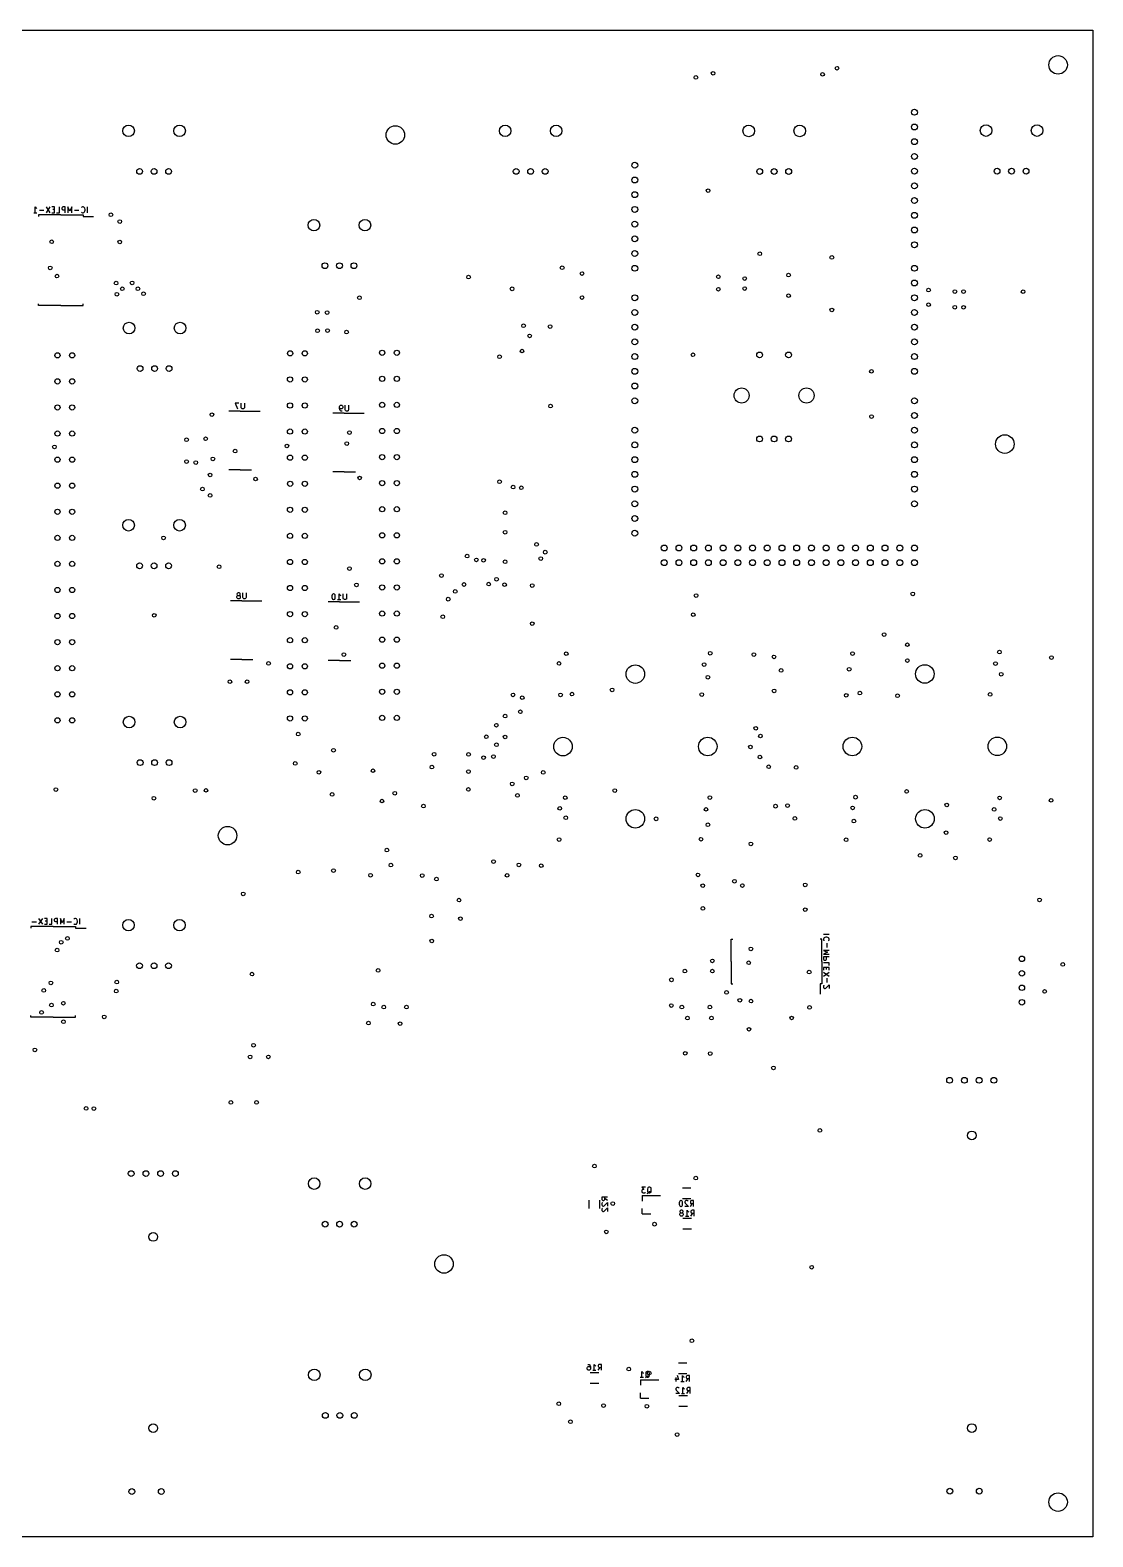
# Model space of a CAD drawing. Extents: x 0 to 360, y 0 to 260.
# Drawn here: x 176.6 to 360, y 0 to 260 of the extents above; entities that cross this region are included whole.
import ezdxf

# ---------------------------------------------------------------- set-up
doc = ezdxf.new("R2010")
doc.units = 0
doc.layers.add('BLACK', color=7, linetype='CONTINUOUS')

msp = doc.modelspace()

# ---------------------------------------------------------------- linework, layer by layer
at = {"layer": 'BLACK', "linetype": 'CONTINUOUS'}
for p, q in [((0, 260), (360, 260)), ((360, 260), (360, 0)), ((177.519, 228.498), (177.519, 229.498)), ((177.519, 229.498), (177.614, 229.355)), ((177.614, 229.355), (177.71, 229.26)), ((177.71, 229.26), (177.805, 229.212)), ((178.995, 228.879), (178.233, 228.879)), ((180.043, 229.498), (179.376, 228.498)), ((179.376, 229.498), (180.043, 228.498)), ((180.852, 229.498), (180.376, 229.498)), ((180.852, 229.021), (180.519, 229.021)), ((180.852, 228.498), (180.852, 229.498)), ((181.662, 228.498), (181.662, 229.498)), ((182.138, 229.402), (182.09, 229.307)), ((182.09, 229.307), (182.09, 229.164)), ((182.09, 229.164), (182.138, 229.069)), ((182.186, 229.45), (182.138, 229.402)), ((182.138, 229.069), (182.186, 229.021)), ((182.281, 229.498), (182.186, 229.45)), ((182.186, 229.021), (182.281, 228.974)), ((182.662, 229.498), (182.281, 229.498)), ((182.281, 228.974), (182.662, 228.974)), ((182.662, 228.498), (182.662, 229.498)), ((183.471, 228.783), (183.138, 229.498)), ((183.138, 229.498), (183.138, 228.498)), ((183.805, 229.498), (183.471, 228.783)), ((183.805, 228.498), (183.805, 229.498)), ((185.043, 228.879), (184.281, 228.879)), ((185.519, 229.45), (185.471, 229.402)), ((185.662, 229.498), (185.519, 229.45)), ((185.757, 229.498), (185.662, 229.498)), ((185.9, 229.45), (185.757, 229.498)), ((185.995, 229.355), (185.9, 229.45)), ((186.043, 229.26), (185.995, 229.355)), ((186.09, 229.069), (186.043, 229.26)), ((186.043, 228.736), (186.09, 228.926)), ((186.09, 228.926), (186.09, 229.069)), ((186.519, 228.498), (186.519, 229.498)), ((177.233, 228.498), (177.805, 228.498)), ((178.04, 228.11), (178.04, 227.845)), ((181.9, 228.11), (178.04, 228.11)), ((180.376, 228.498), (180.852, 228.498)), ((181.186, 228.498), (181.662, 228.498)), ((181.9, 228.11), (185.76, 228.11)), ((185.471, 228.593), (185.519, 228.545)), ((185.519, 228.545), (185.662, 228.498)), ((185.662, 228.498), (185.757, 228.498)), ((185.757, 228.498), (185.9, 228.545)), ((185.76, 228.11), (185.76, 227.845)), ((185.76, 227.845), (187.575, 227.845)), ((185.9, 228.545), (185.995, 228.64)), ((185.995, 228.64), (186.043, 228.736)), ((178.04, 212.49), (178.04, 212.755)), ((181.9, 212.49), (178.04, 212.49)), ((181.9, 212.49), (185.76, 212.49)), ((185.76, 212.49), (185.76, 212.755)), ((212.661, 195.655), (211.994, 195.655)), ((211.994, 195.655), (212.422, 194.655)), ((213.041, 194.845), (213.041, 195.655)), ((213.613, 195.655), (213.613, 194.845)), ((229.999, 195.083), (230.047, 195.178)), ((229.999, 194.702), (229.999, 195.083)), ((230.047, 195.178), (230.095, 195.226)), ((230.095, 195.226), (230.19, 195.274)), ((230.19, 195.274), (230.38, 195.274)), ((230.38, 195.274), (230.475, 195.226)), ((230.475, 195.226), (230.523, 195.178)), ((230.523, 195.178), (230.571, 195.083)), ((230.571, 195.083), (230.571, 194.845)), ((230.999, 194.464), (230.999, 195.274)), ((231.571, 195.274), (231.571, 194.464)), ((212.851, 194.267), (210.901, 194.267)), ((212.851, 194.267), (216.301, 194.267)), ((213.089, 194.75), (213.041, 194.845)), ((213.137, 194.702), (213.089, 194.75)), ((213.232, 194.655), (213.137, 194.702)), ((213.422, 194.655), (213.232, 194.655)), ((213.518, 194.702), (213.422, 194.655)), ((213.565, 194.75), (213.518, 194.702)), ((213.613, 194.845), (213.565, 194.75)), ((230.809, 193.886), (228.859, 193.886)), ((230.047, 194.75), (229.999, 194.845)), ((230.047, 194.512), (229.999, 194.702)), ((230.095, 194.702), (230.047, 194.75)), ((230.142, 194.369), (230.047, 194.512)), ((230.19, 194.655), (230.095, 194.702)), ((230.19, 194.321), (230.142, 194.369)), ((230.38, 194.655), (230.19, 194.655)), ((230.285, 194.274), (230.19, 194.321)), ((230.475, 194.274), (230.285, 194.274)), ((230.475, 194.702), (230.38, 194.655)), ((230.523, 194.75), (230.475, 194.702)), ((230.571, 194.845), (230.523, 194.75)), ((230.809, 193.886), (234.259, 193.886)), ((231.047, 194.369), (230.999, 194.464)), ((231.095, 194.321), (231.047, 194.369)), ((231.19, 194.274), (231.095, 194.321)), ((231.38, 194.274), (231.19, 194.274)), ((231.475, 194.321), (231.38, 194.274)), ((231.523, 194.369), (231.475, 194.321)), ((231.571, 194.464), (231.523, 194.369)), ((212.851, 184.147), (210.901, 184.147)), ((212.851, 184.147), (214.801, 184.147)), ((230.809, 183.766), (228.859, 183.766)), ((230.809, 183.766), (232.759, 183.766)), ((213.126, 161.502), (211.176, 161.502)), ((212.364, 162.794), (212.316, 162.699)), ((212.316, 162.699), (212.316, 162.652)), ((212.316, 162.652), (212.364, 162.556)), ((212.316, 162.271), (212.364, 162.366)), ((212.316, 162.08), (212.316, 162.271)), ((212.364, 161.985), (212.316, 162.08)), ((212.412, 162.842), (212.364, 162.794)), ((212.364, 162.556), (212.412, 162.509)), ((212.364, 162.366), (212.412, 162.413)), ((212.412, 161.937), (212.364, 161.985)), ((212.507, 162.89), (212.412, 162.842)), ((212.412, 162.509), (212.507, 162.461)), ((212.412, 162.413), (212.507, 162.461)), ((212.507, 161.89), (212.412, 161.937)), ((212.697, 162.89), (212.507, 162.89)), ((212.507, 162.461), (212.697, 162.461)), ((212.697, 161.89), (212.507, 161.89)), ((212.793, 162.842), (212.697, 162.89)), ((212.697, 162.461), (212.793, 162.509)), ((212.697, 162.461), (212.793, 162.413)), ((212.793, 161.937), (212.697, 161.89)), ((212.84, 162.794), (212.793, 162.842)), ((212.793, 162.509), (212.84, 162.556)), ((212.793, 162.413), (212.84, 162.366)), ((212.84, 161.985), (212.793, 161.937)), ((212.888, 162.699), (212.84, 162.794)), ((212.84, 162.556), (212.888, 162.652)), ((212.84, 162.366), (212.888, 162.271)), ((212.888, 162.08), (212.84, 161.985)), ((212.888, 162.652), (212.888, 162.699)), ((212.888, 162.271), (212.888, 162.08)), ((213.126, 161.502), (216.576, 161.502)), ((213.316, 162.08), (213.316, 162.89)), ((213.364, 161.985), (213.316, 162.08)), ((213.412, 161.937), (213.364, 161.985)), ((213.507, 161.89), (213.412, 161.937)), ((213.697, 161.89), (213.507, 161.89)), ((213.793, 161.937), (213.697, 161.89)), ((213.84, 161.985), (213.793, 161.937)), ((213.888, 162.08), (213.84, 161.985)), ((213.888, 162.89), (213.888, 162.08)), ((229.996, 161.349), (228.046, 161.349)), ((228.758, 162.546), (228.71, 162.355)), ((228.71, 162.355), (228.71, 162.117)), ((228.71, 162.117), (228.758, 161.927)), ((228.806, 162.641), (228.758, 162.546)), ((228.758, 161.927), (228.806, 161.831)), ((228.853, 162.689), (228.806, 162.641)), ((228.806, 161.831), (228.853, 161.784)), ((228.948, 162.736), (228.853, 162.689)), ((228.853, 161.784), (228.948, 161.736)), ((229.044, 162.736), (228.948, 162.736)), ((228.948, 161.736), (229.044, 161.736)), ((229.139, 162.689), (229.044, 162.736)), ((229.044, 161.736), (229.139, 161.784)), ((229.186, 162.641), (229.139, 162.689)), ((229.139, 161.784), (229.186, 161.831)), ((229.234, 162.546), (229.186, 162.641)), ((229.186, 161.831), (229.234, 161.927)), ((229.282, 162.355), (229.234, 162.546)), ((229.234, 161.927), (229.282, 162.117)), ((229.282, 162.117), (229.282, 162.355)), ((229.663, 161.736), (230.234, 161.736)), ((229.948, 161.736), (229.948, 162.736)), ((229.948, 162.736), (230.044, 162.593)), ((229.996, 161.349), (233.446, 161.349)), ((230.044, 162.593), (230.139, 162.498)), ((230.139, 162.498), (230.234, 162.451)), ((230.663, 161.927), (230.663, 162.736)), ((230.71, 161.831), (230.663, 161.927)), ((230.758, 161.784), (230.71, 161.831)), ((230.853, 161.736), (230.758, 161.784)), ((231.044, 161.736), (230.853, 161.736)), ((231.139, 161.784), (231.044, 161.736)), ((231.186, 161.831), (231.139, 161.784)), ((231.234, 161.927), (231.186, 161.831)), ((231.234, 162.736), (231.234, 161.927)), ((213.126, 151.382), (211.176, 151.382)), ((213.126, 151.382), (215.076, 151.382)), ((229.996, 151.229), (228.046, 151.229)), ((229.996, 151.229), (231.946, 151.229)), ((178.743, 106.698), (178.076, 105.698)), ((178.076, 106.698), (178.743, 105.698)), ((179.552, 106.698), (179.076, 106.698)), ((179.552, 105.698), (179.552, 106.698)), ((180.362, 105.698), (180.362, 106.698)), ((180.838, 106.602), (180.79, 106.507)), ((180.886, 106.65), (180.838, 106.602)), ((180.981, 106.698), (180.886, 106.65)), ((181.362, 106.698), (180.981, 106.698)), ((181.362, 105.698), (181.362, 106.698)), ((182.171, 105.983), (181.838, 106.698)), ((181.838, 106.698), (181.838, 105.698)), ((182.505, 106.698), (182.171, 105.983)), ((182.505, 105.698), (182.505, 106.698)), ((184.219, 106.65), (184.171, 106.602)), ((184.362, 106.698), (184.219, 106.65)), ((184.457, 106.698), (184.362, 106.698)), ((184.6, 106.65), (184.457, 106.698)), ((184.695, 106.555), (184.6, 106.65)), ((185.219, 105.698), (185.219, 106.698)), ((176.74, 105.31), (176.74, 105.045)), ((180.6, 105.31), (176.74, 105.31)), ((177.695, 106.079), (176.933, 106.079)), ((179.076, 105.698), (179.552, 105.698)), ((179.552, 106.221), (179.219, 106.221)), ((179.886, 105.698), (180.362, 105.698)), ((180.6, 105.31), (184.46, 105.31)), ((180.79, 106.507), (180.79, 106.364)), ((180.79, 106.364), (180.838, 106.269)), ((180.838, 106.269), (180.886, 106.221)), ((180.886, 106.221), (180.981, 106.174)), ((180.981, 106.174), (181.362, 106.174)), ((183.743, 106.079), (182.981, 106.079)), ((184.171, 105.793), (184.219, 105.745)), ((184.219, 105.745), (184.362, 105.698)), ((184.362, 105.698), (184.457, 105.698)), ((184.457, 105.698), (184.6, 105.745)), ((184.46, 105.31), (184.46, 105.045)), ((184.46, 105.045), (186.275, 105.045)), ((184.6, 105.745), (184.695, 105.84)), ((184.743, 106.46), (184.695, 106.555)), ((184.695, 105.84), (184.743, 105.936)), ((184.79, 106.269), (184.743, 106.46)), ((184.743, 105.936), (184.79, 106.126)), ((184.79, 106.126), (184.79, 106.269)), ((297.59, 99.3), (297.59, 103.16)), ((297.59, 103.16), (297.855, 103.16)), ((313.21, 103.16), (312.945, 103.16)), ((313.21, 99.3), (313.21, 103.16)), ((314.502, 103.919), (313.502, 103.919)), ((313.55, 103.3), (313.502, 103.157)), ((313.502, 103.157), (313.502, 103.062)), ((313.502, 103.062), (313.55, 102.919)), ((313.645, 103.395), (313.55, 103.3)), ((313.55, 102.919), (313.598, 102.871)), ((313.74, 103.443), (313.645, 103.395)), ((313.931, 103.49), (313.74, 103.443)), ((314.074, 103.49), (313.931, 103.49)), ((314.264, 103.443), (314.074, 103.49)), ((314.121, 102.443), (314.121, 101.681)), ((314.36, 103.395), (314.264, 103.443)), ((314.455, 103.3), (314.36, 103.395)), ((314.407, 102.871), (314.455, 102.919)), ((314.502, 103.157), (314.455, 103.3)), ((314.455, 102.919), (314.502, 103.062)), ((314.502, 103.062), (314.502, 103.157)), ((297.59, 99.3), (297.59, 95.44)), ((313.21, 99.3), (313.21, 95.44)), ((314.502, 101.205), (313.502, 101.205)), ((313.502, 101.205), (314.217, 100.871)), ((314.217, 100.871), (313.502, 100.538)), ((313.502, 100.538), (314.502, 100.538)), ((314.502, 100.062), (313.502, 100.062)), ((313.502, 100.062), (313.502, 99.681)), ((313.502, 99.681), (313.55, 99.5857)), ((314.502, 99.0619), (313.502, 99.0619)), ((313.55, 99.5857), (313.598, 99.5381)), ((313.598, 99.5381), (313.693, 99.4905)), ((313.693, 99.4905), (313.836, 99.4905)), ((313.836, 99.4905), (313.931, 99.5381)), ((313.931, 99.5381), (313.979, 99.5857)), ((313.979, 99.5857), (314.026, 99.681)), ((314.026, 99.681), (314.026, 100.062)), ((314.502, 98.5857), (314.502, 99.0619)), ((314.502, 98.2524), (313.502, 98.2524)), ((313.502, 98.2524), (313.502, 97.7762)), ((313.502, 97.4429), (314.502, 96.7762)), ((313.502, 96.7762), (314.502, 97.4429)), ((313.979, 98.2524), (313.979, 97.919)), ((314.121, 96.3952), (314.121, 95.6333)), ((314.502, 97.7762), (314.502, 98.2524)), ((297.59, 95.44), (297.855, 95.44)), ((312.945, 95.44), (312.945, 93.625)), ((313.21, 95.44), (312.945, 95.44)), ((313.55, 95.1571), (313.502, 95.0619)), ((313.502, 95.0619), (313.502, 94.8238)), ((313.502, 94.8238), (313.55, 94.7286)), ((313.598, 95.2048), (313.55, 95.1571)), ((313.55, 94.7286), (313.598, 94.681)), ((313.598, 94.681), (313.693, 94.6333)), ((313.693, 94.6333), (313.788, 94.6333)), ((313.788, 94.6333), (313.931, 94.681)), ((313.931, 94.681), (314.502, 95.2524)), ((314.502, 95.2524), (314.502, 94.6333)), ((176.74, 89.69), (176.74, 89.955)), ((180.6, 89.69), (176.74, 89.69)), ((180.6, 89.69), (184.46, 89.69)), ((184.46, 89.69), (184.46, 89.955)), ((282.81, 60.3476), (282.19, 60.3476)), ((282.19, 60.3476), (282.524, 59.9667)), ((282.238, 59.8714), (282.19, 59.7762)), ((282.286, 59.919), (282.238, 59.8714)), ((282.381, 59.9667), (282.286, 59.919)), ((282.524, 59.9667), (282.381, 59.9667)), ((283.19, 60.2048), (283.143, 60.0143)), ((283.143, 60.0143), (283.143, 59.681)), ((283.286, 60.3), (283.19, 60.2048)), ((283.381, 60.3476), (283.286, 60.3)), ((283.571, 60.3476), (283.381, 60.3476)), ((283.667, 60.3), (283.571, 60.3476)), ((283.762, 60.2048), (283.667, 60.3)), ((283.81, 60.0143), (283.762, 60.2048)), ((283.81, 59.681), (283.81, 60.0143)), ((289.173, 60.21), (290.627, 60.21)), ((273.09, 56.6729), (273.09, 58.1271)), ((274.91, 56.6729), (274.91, 58.1271)), ((276.272, 58.6143), (275.272, 58.6143)), ((275.272, 58.6143), (275.272, 58.2333)), ((275.272, 58.2333), (275.32, 58.1381)), ((275.32, 57.6143), (275.272, 57.519)), ((275.272, 57.519), (275.272, 57.281)), ((275.272, 57.281), (275.32, 57.1857)), ((275.32, 58.1381), (275.368, 58.0905)), ((275.368, 57.6619), (275.32, 57.6143)), ((275.368, 58.0905), (275.463, 58.0429)), ((275.463, 58.0429), (275.606, 58.0429)), ((275.606, 58.0429), (275.701, 58.0905)), ((275.701, 58.0905), (275.749, 58.1381)), ((275.701, 57.1381), (276.272, 57.7095)), ((275.749, 58.1381), (275.796, 58.2333)), ((275.796, 58.2333), (275.796, 58.6143)), ((276.272, 58.0429), (275.796, 58.3762)), ((276.272, 57.7095), (276.272, 57.0905)), ((282.19, 59.7762), (282.19, 59.5381)), ((282.19, 59.5381), (282.238, 59.4429)), ((282.238, 59.4429), (282.286, 59.3952)), ((282.24, 58.88), (285.4, 58.88)), ((282.24, 58.88), (282.24, 57.95)), ((282.286, 59.3952), (282.381, 59.3476)), ((282.381, 59.3476), (282.667, 59.3476)), ((282.667, 59.3476), (282.762, 59.3952)), ((282.762, 59.3952), (282.81, 59.4429)), ((283.095, 59.2524), (283.19, 59.3)), ((283.143, 59.681), (283.19, 59.4905)), ((283.19, 59.4905), (283.286, 59.3952)), ((283.19, 59.3), (283.286, 59.3952)), ((283.286, 59.3952), (283.429, 59.5381)), ((283.286, 59.3952), (283.381, 59.3476)), ((283.381, 59.3476), (283.571, 59.3476)), ((283.429, 59.5381), (283.524, 59.5857)), ((283.524, 59.5857), (283.619, 59.5857)), ((283.571, 59.3476), (283.667, 59.3952)), ((283.667, 59.3952), (283.762, 59.4905)), ((283.762, 59.4905), (283.81, 59.681)), ((288.686, 57.8371), (288.638, 57.6467)), ((288.638, 57.6467), (288.638, 57.4086)), ((288.638, 57.4086), (288.686, 57.2181)), ((288.733, 57.9324), (288.686, 57.8371)), ((288.686, 57.2181), (288.733, 57.1229)), ((288.781, 57.98), (288.733, 57.9324)), ((288.876, 58.0276), (288.781, 57.98)), ((288.971, 58.0276), (288.876, 58.0276)), ((289.067, 57.98), (288.971, 58.0276)), ((289.114, 57.9324), (289.067, 57.98)), ((289.162, 57.8371), (289.114, 57.9324)), ((289.114, 57.1229), (289.162, 57.2181)), ((289.21, 57.6467), (289.162, 57.8371)), ((289.162, 57.2181), (289.21, 57.4086)), ((289.173, 58.39), (290.627, 58.39)), ((289.21, 57.4086), (289.21, 57.6467)), ((289.638, 57.9324), (289.59, 57.8371)), ((289.59, 57.8371), (289.59, 57.7419)), ((289.59, 57.7419), (289.638, 57.599)), ((289.686, 57.98), (289.638, 57.9324)), ((289.638, 57.599), (290.21, 57.0276)), ((289.781, 58.0276), (289.686, 57.98)), ((290.019, 58.0276), (289.781, 58.0276)), ((290.114, 57.98), (290.019, 58.0276)), ((290.162, 57.9324), (290.114, 57.98)), ((290.59, 57.9324), (290.543, 57.8371)), ((290.543, 57.8371), (290.543, 57.6943)), ((290.543, 57.6943), (290.59, 57.599)), ((290.543, 57.0276), (290.876, 57.5038)), ((290.638, 57.98), (290.59, 57.9324)), ((290.59, 57.599), (290.638, 57.5514)), ((290.733, 58.0276), (290.638, 57.98)), ((290.638, 57.5514), (290.733, 57.5038)), ((291.114, 58.0276), (290.733, 58.0276)), ((290.733, 57.5038), (291.114, 57.5038)), ((291.114, 57.0276), (291.114, 58.0276)), ((275.32, 56.6619), (275.272, 56.5667)), ((275.272, 56.5667), (275.272, 56.3286)), ((275.272, 56.3286), (275.32, 56.2333)), ((275.32, 57.1857), (275.368, 57.1381)), ((275.368, 56.7095), (275.32, 56.6619)), ((275.32, 56.2333), (275.368, 56.1857)), ((275.368, 57.1381), (275.463, 57.0905)), ((275.368, 56.1857), (275.463, 56.1381)), ((275.463, 57.0905), (275.558, 57.0905)), ((275.463, 56.1381), (275.558, 56.1381)), ((275.558, 57.0905), (275.701, 57.1381)), ((275.558, 56.1381), (275.701, 56.1857)), ((275.701, 56.1857), (276.272, 56.7571)), ((276.272, 56.7571), (276.272, 56.1381)), ((282.24, 55.72), (282.24, 56.65)), ((282.24, 55.72), (283.7, 55.72)), ((288.733, 57.1229), (288.781, 57.0752)), ((288.786, 56.2724), (288.738, 56.1771)), ((288.738, 56.1771), (288.738, 56.1295)), ((288.738, 56.1295), (288.786, 56.0343)), ((288.738, 55.7486), (288.786, 55.8438)), ((288.738, 55.5581), (288.738, 55.7486)), ((288.786, 55.4629), (288.738, 55.5581)), ((288.781, 57.0752), (288.876, 57.0276)), ((288.833, 56.32), (288.786, 56.2724)), ((288.786, 56.0343), (288.833, 55.9867)), ((288.786, 55.8438), (288.833, 55.8914)), ((288.833, 55.4152), (288.786, 55.4629)), ((288.929, 56.3676), (288.833, 56.32)), ((288.833, 55.9867), (288.929, 55.939)), ((288.833, 55.8914), (288.929, 55.939)), ((288.929, 55.3676), (288.833, 55.4152)), ((288.876, 57.0276), (288.971, 57.0276)), ((289.119, 56.3676), (288.929, 56.3676)), ((288.929, 55.939), (289.119, 55.939)), ((289.119, 55.3676), (288.929, 55.3676)), ((288.971, 57.0276), (289.067, 57.0752)), ((289.067, 57.0752), (289.114, 57.1229)), ((289.214, 56.32), (289.119, 56.3676)), ((289.119, 55.939), (289.214, 55.9867)), ((289.119, 55.939), (289.214, 55.8914)), ((289.214, 55.4152), (289.119, 55.3676)), ((289.262, 56.2724), (289.214, 56.32)), ((289.214, 55.9867), (289.262, 56.0343)), ((289.214, 55.8914), (289.262, 55.8438)), ((289.262, 55.4629), (289.214, 55.4152)), ((289.31, 56.1771), (289.262, 56.2724)), ((289.262, 56.0343), (289.31, 56.1295)), ((289.262, 55.8438), (289.31, 55.7486)), ((289.31, 55.5581), (289.262, 55.4629)), ((290.727, 54.91), (289.273, 54.91)), ((289.31, 56.1295), (289.31, 56.1771)), ((289.31, 55.7486), (289.31, 55.5581)), ((290.21, 57.0276), (289.59, 57.0276)), ((289.69, 55.3676), (290.262, 55.3676)), ((289.976, 55.3676), (289.976, 56.3676)), ((289.976, 56.3676), (290.071, 56.2248)), ((290.071, 56.2248), (290.167, 56.1295)), ((290.167, 56.1295), (290.262, 56.0819)), ((290.69, 56.2724), (290.643, 56.1771)), ((290.643, 56.1771), (290.643, 56.0343)), ((290.643, 56.0343), (290.69, 55.939)), ((290.643, 55.3676), (290.976, 55.8438)), ((290.738, 56.32), (290.69, 56.2724)), ((290.69, 55.939), (290.738, 55.8914)), ((290.833, 56.3676), (290.738, 56.32)), ((290.738, 55.8914), (290.833, 55.8438)), ((291.214, 56.3676), (290.833, 56.3676)), ((290.833, 55.8438), (291.214, 55.8438)), ((291.214, 55.3676), (291.214, 56.3676)), ((290.727, 53.09), (289.273, 53.09)), ((272.738, 29.1962), (272.786, 29.2914)), ((272.738, 28.9581), (272.738, 29.1962)), ((272.786, 28.8629), (272.738, 28.9581)), ((272.786, 29.2914), (272.833, 29.339)), ((272.833, 28.8152), (272.786, 28.8629)), ((272.833, 29.7676), (273.024, 29.7676)), ((272.833, 29.339), (272.929, 29.3867)), ((272.929, 28.7676), (272.833, 28.8152)), ((272.929, 29.3867), (273.119, 29.3867)), ((273.119, 28.7676), (272.929, 28.7676)), ((273.024, 29.7676), (273.119, 29.72)), ((273.119, 29.72), (273.167, 29.6724)), ((273.119, 29.3867), (273.214, 29.339)), ((273.214, 28.8152), (273.119, 28.7676)), ((273.167, 29.6724), (273.262, 29.5295)), ((273.214, 29.339), (273.262, 29.2914)), ((273.262, 28.8629), (273.214, 28.8152)), ((273.262, 29.5295), (273.31, 29.339)), ((273.262, 29.2914), (273.31, 29.1962)), ((273.31, 28.9581), (273.262, 28.8629)), ((273.31, 29.339), (273.31, 28.9581)), ((273.69, 28.7676), (274.262, 28.7676)), ((273.976, 28.7676), (273.976, 29.7676)), ((273.976, 29.7676), (274.071, 29.6248)), ((274.071, 29.6248), (274.167, 29.5295)), ((274.167, 29.5295), (274.262, 29.4819)), ((274.69, 29.6724), (274.643, 29.5771)), ((274.643, 29.5771), (274.643, 29.4343)), ((274.643, 29.4343), (274.69, 29.339)), ((274.643, 28.7676), (274.976, 29.2438)), ((274.738, 29.72), (274.69, 29.6724)), ((274.69, 29.339), (274.738, 29.2914)), ((274.833, 29.7676), (274.738, 29.72)), ((274.738, 29.2914), (274.833, 29.2438)), ((275.214, 29.7676), (274.833, 29.7676)), ((274.833, 29.2438), (275.214, 29.2438)), ((275.214, 28.7676), (275.214, 29.7676)), ((288.473, 30.01), (289.927, 30.01)), ((274.727, 28.31), (273.273, 28.31)), ((274.727, 26.49), (273.273, 26.49)), ((281.89, 27.5476), (282.462, 27.5476)), ((281.94, 27.08), (285.1, 27.08)), ((281.94, 27.08), (281.94, 26.15)), ((282.176, 27.5476), (282.176, 28.5476)), ((282.176, 28.5476), (282.271, 28.4048)), ((282.271, 28.4048), (282.367, 28.3095)), ((282.367, 28.3095), (282.462, 28.2619)), ((282.795, 27.4524), (282.89, 27.5)), ((282.89, 28.4048), (282.843, 28.2143)), ((282.843, 28.2143), (282.843, 27.881)), ((282.843, 27.881), (282.89, 27.6905)), ((282.986, 28.5), (282.89, 28.4048)), ((282.89, 27.6905), (282.986, 27.5952)), ((282.89, 27.5), (282.986, 27.5952)), ((283.081, 28.5476), (282.986, 28.5)), ((282.986, 27.5952), (283.129, 27.7381)), ((282.986, 27.5952), (283.081, 27.5476)), ((283.271, 28.5476), (283.081, 28.5476)), ((283.081, 27.5476), (283.271, 27.5476)), ((283.129, 27.7381), (283.224, 27.7857)), ((283.224, 27.7857), (283.319, 27.7857)), ((283.367, 28.5), (283.271, 28.5476)), ((283.271, 27.5476), (283.367, 27.5952)), ((283.462, 28.4048), (283.367, 28.5)), ((283.367, 27.5952), (283.462, 27.6905)), ((283.51, 28.2143), (283.462, 28.4048)), ((283.462, 27.6905), (283.51, 27.881)), ((283.51, 27.881), (283.51, 28.2143)), ((288.51, 27.161), (287.89, 27.161)), ((288.033, 27.4943), (288.033, 26.8276)), ((288.271, 27.8752), (288.51, 27.161)), ((288.473, 28.19), (289.927, 28.19)), ((288.89, 26.8276), (289.462, 26.8276)), ((289.176, 26.8276), (289.176, 27.8276)), ((289.176, 27.8276), (289.271, 27.6848)), ((289.271, 27.6848), (289.367, 27.5895)), ((289.367, 27.5895), (289.462, 27.5419)), ((289.89, 27.7324), (289.843, 27.6371)), ((289.843, 27.6371), (289.843, 27.4943)), ((289.843, 27.4943), (289.89, 27.399)), ((289.843, 26.8276), (290.176, 27.3038)), ((289.938, 27.78), (289.89, 27.7324)), ((289.89, 27.399), (289.938, 27.3514)), ((290.033, 27.8276), (289.938, 27.78)), ((289.938, 27.3514), (290.033, 27.3038)), ((290.414, 27.8276), (290.033, 27.8276)), ((290.033, 27.3038), (290.414, 27.3038)), ((290.414, 26.8276), (290.414, 27.8276)), ((281.94, 23.92), (281.94, 24.85)), ((281.94, 23.92), (283.4, 23.92)), ((288.086, 25.6724), (288.038, 25.5771)), ((288.038, 25.5771), (288.038, 25.4819)), ((288.038, 25.4819), (288.086, 25.339)), ((288.657, 24.7676), (288.038, 24.7676)), ((288.133, 25.72), (288.086, 25.6724)), ((288.086, 25.339), (288.657, 24.7676)), ((288.229, 25.7676), (288.133, 25.72)), ((288.467, 25.7676), (288.229, 25.7676)), ((288.562, 25.72), (288.467, 25.7676)), ((288.61, 25.6724), (288.562, 25.72)), ((290.027, 24.31), (288.573, 24.31)), ((288.99, 24.7676), (289.562, 24.7676)), ((289.276, 24.7676), (289.276, 25.7676)), ((289.276, 25.7676), (289.371, 25.6248)), ((289.371, 25.6248), (289.467, 25.5295)), ((289.467, 25.5295), (289.562, 25.4819)), ((289.99, 25.6724), (289.943, 25.5771)), ((289.943, 25.5771), (289.943, 25.4343)), ((289.943, 25.4343), (289.99, 25.339)), ((289.943, 24.7676), (290.276, 25.2438)), ((290.038, 25.72), (289.99, 25.6724)), ((289.99, 25.339), (290.038, 25.2914)), ((290.133, 25.7676), (290.038, 25.72)), ((290.038, 25.2914), (290.133, 25.2438)), ((290.514, 25.7676), (290.133, 25.7676)), ((290.133, 25.2438), (290.514, 25.2438)), ((290.514, 24.7676), (290.514, 25.7676)), ((290.027, 22.49), (288.573, 22.49)), ((360, 0), (0, 0))]:
    msp.add_line(p, q, dxfattribs=at)
at = {"layer": 'WHITE'}
for centre, radius in [((354, 254), 1.6), ((294.48, 252.55), 0.3175), ((313.37, 252.37), 0.3175), ((315.85, 253.43), 0.3175), ((291.51, 251.84), 0.3175), ((329.217, 245.829), 0.508), ((193.61, 242.62), 1), ((202.41, 242.62), 1), ((239.648, 241.912), 1.6), ((258.59, 242.62), 1), ((267.39, 242.62), 1), ((300.61, 242.61), 1), ((309.41, 242.61), 1), ((329.217, 243.289), 0.508), ((341.57, 242.67), 1), ((350.37, 242.67), 1), ((329.217, 240.749), 0.508), ((280.957, 236.685), 0.508), ((329.217, 238.209), 0.508), ((195.51, 235.62), 0.5), ((198.01, 235.62), 0.5), ((200.51, 235.62), 0.5), ((260.49, 235.62), 0.5), ((262.99, 235.62), 0.5), ((265.49, 235.62), 0.5), ((280.957, 234.145), 0.508), ((302.51, 235.61), 0.5), ((305.01, 235.61), 0.5), ((307.51, 235.61), 0.5), ((329.217, 235.669), 0.508), ((343.47, 235.67), 0.5), ((345.97, 235.67), 0.5), ((348.47, 235.67), 0.5), ((280.957, 231.605), 0.508), ((293.6, 232.3), 0.3175), ((329.217, 233.129), 0.508), ((280.957, 229.065), 0.508), ((329.217, 230.589), 0.508), ((190.55, 228.14), 0.3175), ((192.099, 226.967), 0.3175), ((225.6, 226.352), 1), ((234.4, 226.352), 1), ((280.957, 226.525), 0.508), ((329.217, 228.049), 0.508), ((180.339, 223.472), 0.3175), ((192.099, 223.446), 0.3175), ((280.957, 223.985), 0.508), ((329.217, 225.509), 0.508), ((280.957, 221.445), 0.508), ((302.52, 221.42), 0.3175), ((314.959, 220.779), 0.3175), ((329.217, 222.969), 0.508), ((180.085, 218.976), 0.3175), ((227.5, 219.352), 0.5), ((230, 219.352), 0.5), ((232.5, 219.352), 0.5), ((268.426, 219.001), 0.3175), ((280.957, 218.905), 0.508), ((329.217, 218.905), 0.508), ((181.253, 217.553), 0.3175), ((191.464, 216.36), 0.3175), ((194.22, 216.372), 0.3175), ((252.28, 217.38), 0.3175), ((271.85, 218), 0.3175), ((295.376, 217.452), 0.3175), ((299.922, 217.122), 0.3175), ((307.491, 217.731), 0.3175), ((329.217, 216.365), 0.508), ((191.591, 214.417), 0.3175), ((192.531, 215.369), 0.3175), ((195.223, 215.369), 0.3175), ((196.189, 214.505), 0.3175), ((233.44, 213.82), 0.3175), ((259.79, 215.36), 0.3175), ((271.85, 213.86), 0.3175), ((280.957, 213.825), 0.508), ((295.376, 215.293), 0.3175), ((299.922, 215.394), 0.3175), ((307.491, 214.175), 0.3175), ((329.217, 213.825), 0.508), ((331.647, 215.14), 0.3175), ((336.193, 214.886), 0.3175), ((337.692, 214.886), 0.3175), ((347.96, 214.87), 0.3175), ((226.161, 211.33), 0.3175), ((227.862, 211.254), 0.3175), ((280.957, 211.285), 0.508), ((314.959, 211.711), 0.3175), ((329.217, 211.285), 0.508), ((331.647, 212.626), 0.3175), ((336.168, 212.194), 0.3175), ((337.692, 212.169), 0.3175), ((193.697, 208.598), 1), ((202.497, 208.598), 1), ((226.211, 208.13), 0.3175), ((227.939, 208.155), 0.3175), ((231.22, 207.89), 0.3175), ((261.771, 208.994), 0.3175), ((266.343, 208.841), 0.3175), ((280.957, 208.745), 0.508), ((329.217, 208.745), 0.508), ((262.813, 207.241), 0.3175), ((280.957, 206.205), 0.508), ((329.217, 206.205), 0.508), ((181.33, 203.876), 0.45), ((183.87, 203.876), 0.45), ((221.477, 204.226), 0.45), ((224.017, 204.226), 0.45), ((237.367, 204.328), 0.45), ((239.907, 204.328), 0.45), ((257.619, 203.64), 0.3175), ((261.49, 204.63), 0.3175), ((280.957, 203.665), 0.508), ((291, 203.98), 0.3175), ((302.49, 203.95), 0.5), ((307.49, 203.95), 0.5), ((329.217, 203.665), 0.508), ((195.597, 201.598), 0.5), ((198.097, 201.598), 0.5), ((200.597, 201.598), 0.5), ((237.367, 199.828), 0.45), ((239.907, 199.828), 0.45), ((280.957, 201.125), 0.508), ((321.8, 201.12), 0.3175), ((329.217, 201.125), 0.508), ((181.33, 199.386), 0.45), ((183.87, 199.386), 0.45), ((221.467, 199.726), 0.45), ((224.007, 199.726), 0.45), ((280.957, 198.585), 0.508), ((299.39, 196.95), 1.3), ((310.59, 196.95), 1.3), ((181.33, 194.886), 0.45), ((183.87, 194.886), 0.45), ((221.467, 195.226), 0.45), ((224.007, 195.226), 0.45), ((237.367, 195.328), 0.45), ((239.907, 195.328), 0.45), ((266.43, 195.12), 0.3175), ((280.957, 196.045), 0.508), ((329.217, 196.045), 0.508), ((207.99, 193.65), 0.3175), ((321.82, 193.31), 0.3175), ((329.217, 193.505), 0.508), ((181.33, 190.386), 0.45), ((183.87, 190.386), 0.45), ((206.907, 189.486), 0.3175), ((221.467, 190.726), 0.45), ((224.007, 190.726), 0.45), ((231.709, 190.551), 0.3175), ((237.367, 190.828), 0.45), ((239.907, 190.828), 0.45), ((280.957, 190.965), 0.508), ((302.49, 189.45), 0.5), ((304.99, 189.45), 0.5), ((307.49, 189.45), 0.5), ((329.217, 190.965), 0.508), ((344.804, 188.572), 1.6), ((180.822, 188.089), 0.3175), ((203.605, 189.309), 0.3175), ((211.987, 187.353), 0.3175), ((220.928, 188.242), 0.3175), ((231.266, 188.648), 0.3175), ((280.957, 188.425), 0.508), ((329.217, 188.425), 0.508), ((181.33, 185.886), 0.45), ((183.87, 185.886), 0.45), ((203.605, 185.549), 0.3175), ((205.2, 185.39), 0.3175), ((208.16, 186.01), 0.3175), ((221.467, 186.226), 0.45), ((224.007, 186.226), 0.45), ((237.367, 186.328), 0.45), ((239.907, 186.328), 0.45), ((280.957, 185.885), 0.508), ((329.217, 185.885), 0.508), ((207.669, 183.238), 0.3175), ((215.52, 182.54), 0.3175), ((221.482, 181.726), 0.45), ((224.022, 181.726), 0.45), ((233.48, 182.72), 0.3175), ((237.367, 181.828), 0.45), ((239.907, 181.828), 0.45), ((257.619, 182.07), 0.3175), ((280.957, 183.345), 0.508), ((329.217, 183.345), 0.508), ((181.33, 181.386), 0.45), ((183.87, 181.386), 0.45), ((206.349, 180.8), 0.3175), ((207.669, 179.707), 0.3175), ((259.968, 181.155), 0.3175), ((261.38, 181.04), 0.3175), ((280.957, 180.805), 0.508), ((329.217, 180.805), 0.508), ((181.33, 176.886), 0.45), ((183.87, 176.886), 0.45), ((221.467, 177.226), 0.45), ((224.007, 177.226), 0.45), ((237.367, 177.328), 0.45), ((239.907, 177.328), 0.45), ((258.571, 176.71), 0.3175), ((280.957, 178.265), 0.508), ((329.217, 178.265), 0.508), ((193.61, 174.57), 1), ((202.41, 174.57), 1), ((280.957, 175.725), 0.508), ((181.33, 172.386), 0.45), ((183.87, 172.386), 0.45), ((199.64, 172.37), 0.3175), ((221.467, 172.726), 0.45), ((224.007, 172.726), 0.45), ((237.367, 172.828), 0.45), ((239.907, 172.828), 0.45), ((258.571, 173.357), 0.3175), ((280.957, 173.185), 0.508), ((252.022, 169.239), 0.3175), ((264.007, 171.249), 0.3175), ((264.743, 168.811), 0.3175), ((265.505, 169.918), 0.3175), ((286.037, 170.645), 0.508), ((288.577, 170.645), 0.508), ((291.118, 170.645), 0.508), ((293.657, 170.645), 0.508), ((296.197, 170.645), 0.508), ((298.738, 170.645), 0.508), ((301.277, 170.645), 0.508), ((303.817, 170.645), 0.508), ((306.357, 170.645), 0.508), ((308.897, 170.645), 0.508), ((311.438, 170.645), 0.508), ((313.977, 170.645), 0.508), ((316.517, 170.645), 0.508), ((319.058, 170.645), 0.508), ((321.597, 170.645), 0.508), ((324.137, 170.645), 0.508), ((326.678, 170.645), 0.508), ((329.217, 170.645), 0.508), ((181.33, 167.896), 0.45), ((183.87, 167.896), 0.45), ((195.51, 167.57), 0.5), ((198.01, 167.57), 0.5), ((200.51, 167.57), 0.5), ((209.23, 167.4), 0.3175), ((221.467, 168.226), 0.45), ((224.007, 168.226), 0.45), ((231.723, 167.084), 0.3175), ((237.367, 168.328), 0.45), ((239.907, 168.328), 0.45), ((253.62, 168.58), 0.3175), ((254.862, 168.51), 0.3175), ((258.571, 168.252), 0.3175), ((286.037, 168.105), 0.508), ((288.577, 168.105), 0.508), ((291.118, 168.105), 0.508), ((293.657, 168.105), 0.508), ((296.197, 168.105), 0.508), ((298.738, 168.105), 0.508), ((301.277, 168.105), 0.508), ((303.817, 168.105), 0.508), ((306.357, 168.105), 0.508), ((308.897, 168.105), 0.508), ((311.438, 168.105), 0.508), ((313.977, 168.105), 0.508), ((316.517, 168.105), 0.508), ((319.058, 168.105), 0.508), ((321.597, 168.105), 0.508), ((324.137, 168.105), 0.508), ((326.678, 168.105), 0.508), ((329.217, 168.105), 0.508), ((181.33, 163.396), 0.45), ((183.87, 163.396), 0.45), ((221.467, 163.726), 0.45), ((224.007, 163.726), 0.45), ((232.917, 164.264), 0.3175), ((237.367, 163.828), 0.45), ((239.907, 163.828), 0.45), ((247.6, 165.88), 0.3175), ((251.484, 164.34), 0.3175), ((255.748, 164.405), 0.3175), ((257.098, 165.255), 0.3175), ((258.483, 164.305), 0.3175), ((263.27, 164.149), 0.3175), ((248.759, 161.808), 0.3175), ((249.986, 163.147), 0.3175), ((291.54, 162.435), 0.3175), ((328.93, 162.72), 0.3175), ((181.33, 158.896), 0.45), ((183.87, 158.896), 0.45), ((198.04, 159.02), 0.3175), ((221.467, 159.226), 0.45), ((224.007, 159.226), 0.45), ((237.367, 159.328), 0.45), ((239.907, 159.328), 0.45), ((247.82, 158.78), 0.3175), ((291.032, 159.133), 0.3175), ((229.42, 156.94), 0.3175), ((263.27, 157.584), 0.3175), ((323.97, 155.7), 0.3175), ((181.33, 154.396), 0.45), ((183.87, 154.396), 0.45), ((221.467, 154.726), 0.45), ((224.007, 154.726), 0.45), ((237.367, 154.828), 0.45), ((239.907, 154.828), 0.45), ((327.989, 153.952), 0.3175), ((217.76, 150.73), 0.3175), ((230.77, 152.24), 0.3175), ((267.88, 150.73), 0.3175), ((269.137, 152.402), 0.3175), ((292.92, 150.52), 0.3175), ((293.979, 152.479), 0.3175), ((301.52, 152.24), 0.3175), ((304.977, 151.844), 0.3175), ((318.54, 152.428), 0.3175), ((327.989, 151.209), 0.3175), ((343.2, 150.7), 0.3175), ((343.884, 152.676), 0.3175), ((352.86, 151.73), 0.3175), ((181.33, 149.896), 0.45), ((183.87, 149.896), 0.45), ((221.467, 150.226), 0.45), ((224.007, 150.226), 0.45), ((237.367, 150.328), 0.45), ((239.907, 150.328), 0.45), ((281.05, 148.88), 1.6), ((293.57, 148.33), 0.3175), ((306.196, 149.507), 0.3175), ((317.95, 149.72), 0.3175), ((331, 148.9), 1.6), ((344.19, 148.85), 0.3175), ((181.33, 145.396), 0.45), ((183.87, 145.396), 0.45), ((211.09, 147.57), 0.3175), ((214.05, 147.57), 0.3175), ((221.467, 145.726), 0.45), ((224.007, 145.726), 0.45), ((237.367, 145.828), 0.45), ((239.907, 145.828), 0.45), ((259.943, 145.29), 0.3175), ((268.147, 145.29), 0.3175), ((270.12, 145.43), 0.3175), ((277.04, 146.14), 0.3175), ((292.505, 145.341), 0.3175), ((304.992, 145.972), 0.3175), ((319.8, 145.6), 0.3175), ((342.264, 145.367), 0.3175), ((261.54, 144.81), 0.3175), ((317.448, 145.214), 0.3175), ((326.31, 145.13), 0.3175), ((181.33, 140.896), 0.45), ((183.87, 140.896), 0.45), ((193.7, 140.6), 1), ((202.5, 140.6), 1), ((221.467, 141.226), 0.45), ((224.007, 141.226), 0.45), ((237.367, 141.328), 0.45), ((239.907, 141.328), 0.45), ((258.571, 141.633), 0.3175), ((261.213, 142.369), 0.3175), ((222.884, 138.534), 0.3175), ((255.337, 138.06), 0.3175), ((257.072, 140.058), 0.3175), ((258.571, 138.026), 0.3175), ((268.56, 136.37), 1.6), ((293.55, 136.38), 1.6), ((301.827, 139.525), 0.3175), ((302.635, 138.196), 0.3175), ((318.51, 136.39), 1.6), ((343.51, 136.41), 1.6), ((228.97, 135.75), 0.3175), ((246.332, 135.049), 0.3175), ((252.27, 135.02), 0.3175), ((257.094, 136.684), 0.3175), ((300.913, 136.299), 0.3175), ((195.6, 133.6), 0.5), ((198.1, 133.6), 0.5), ((200.6, 133.6), 0.5), ((222.376, 133.454), 0.3175), ((245.947, 132.834), 0.3175), ((254.871, 134.462), 0.3175), ((256.564, 134.648), 0.3175), ((302.538, 134.572), 0.3175), ((304.062, 132.895), 0.3175), ((308.787, 132.784), 0.3175), ((226.44, 131.93), 0.3175), ((235.79, 132.21), 0.3175), ((252.245, 132.055), 0.3175), ((259.816, 129.923), 0.3175), ((262.229, 130.965), 0.3175), ((265.16, 131.91), 0.3175), ((181.07, 128.96), 0.3175), ((197.99, 127.46), 0.3175), ((205.1, 128.78), 0.3175), ((206.97, 128.82), 0.3175), ((228.726, 128.12), 0.3175), ((239.54, 128.33), 0.3175), ((252.24, 128.971), 0.3175), ((260.71, 127.94), 0.3175), ((268.962, 127.55), 0.3175), ((277.5, 128.77), 0.3175), ((293.925, 127.567), 0.3175), ((319.055, 127.641), 0.3175), ((327.87, 128.638), 0.3175), ((343.915, 127.51), 0.3175), ((352.79, 127.09), 0.3175), ((237.34, 126.98), 0.3175), ((244.49, 126.09), 0.3175), ((268.01, 125.71), 0.3175), ((281.06, 123.91), 1.6), ((293.24, 125.54), 0.3175), ((305.256, 126.088), 0.3175), ((307.314, 126.19), 0.3175), ((318.55, 125.79), 0.3175), ((331.02, 123.91), 1.6), ((334.796, 126.291), 0.3175), ((342.96, 125.53), 0.3175), ((210.692, 121.008), 1.6), ((269.05, 124.08), 0.3175), ((284.631, 123.904), 0.3175), ((293.57, 122.89), 0.3175), ((308.584, 123.98), 0.3175), ((318.77, 123.52), 0.3175), ((344.03, 123.94), 0.3175), ((267.893, 120.322), 0.3175), ((292.378, 120.373), 0.3175), ((301, 119.57), 0.3175), ((317.423, 120.297), 0.3175), ((334.669, 121.516), 0.3175), ((342.188, 120.322), 0.3175), ((238.19, 118.51), 0.3175), ((330.19, 117.59), 0.3175), ((336.28, 117.17), 0.3175), ((222.88, 114.71), 0.3175), ((228.97, 114.97), 0.3175), ((235.37, 114.18), 0.3175), ((238.88, 115.92), 0.3175), ((244.28, 114.12), 0.3175), ((256.59, 116.52), 0.3175), ((258.92, 114.15), 0.3175), ((260.959, 115.953), 0.3175), ((264.81, 115.82), 0.3175), ((291.86, 114.23), 0.3175), ((246.73, 113.5), 0.3175), ((292.683, 112.372), 0.3175), ((298.154, 113.128), 0.3175), ((299.516, 112.378), 0.3175), ((310.362, 112.499), 0.3175), ((213.4, 110.94), 0.3175), ((250.63, 109.88), 0.3175), ((350.81, 109.92), 0.3175), ((245.896, 107.114), 0.3175), ((250.88, 106.68), 0.3175), ((292.709, 108.435), 0.3175), ((310.362, 108.232), 0.3175), ((193.6, 105.55), 1), ((202.4, 105.55), 1), ((181.28, 101.25), 0.3175), ((181.99, 102.608), 0.3175), ((183.05, 103.26), 0.3175), ((245.922, 102.822), 0.3175), ((301, 101.45), 0.3175), ((195.5, 98.55), 0.5), ((198, 98.55), 0.5), ((200.5, 98.55), 0.5), ((294.342, 99.3851), 0.3175), ((300.61, 99.06), 0.3175), ((347.75, 99.75), 0.475), ((354.81, 98.78), 0.3175), ((214.91, 97.12), 0.3175), ((236.67, 97.74), 0.3175), ((287.29, 96.12), 0.3175), ((289.598, 97.6354), 0.3175), ((294.342, 97.6179), 0.3175), ((311.047, 97.4622), 0.3175), ((347.75, 97.25), 0.475), ((178.98, 94.29), 0.3175), ((180.21, 95.59), 0.3175), ((191.49, 94.1856), 0.3175), ((191.57, 95.7386), 0.3175), ((296.79, 93.94), 0.3175), ((347.75, 94.75), 0.475), ((351.68, 94.12), 0.3175), ((180.288, 91.7726), 0.3175), ((182.356, 92.0924), 0.3175), ((235.82, 91.9382), 0.3175), ((237.641, 91.417), 0.3175), ((241.553, 91.417), 0.3175), ((287.26, 91.69), 0.3175), ((289.076, 91.417), 0.3175), ((293.917, 91.417), 0.3175), ((299.084, 92.5854), 0.3175), ((301.014, 92.4584), 0.3175), ((311.124, 91.3509), 0.3175), ((347.75, 92.25), 0.475), ((178.592, 90.5026), 0.3175), ((182.371, 88.877), 0.3175), ((189.42, 89.73), 0.3175), ((235, 88.66), 0.3175), ((240.47, 88.56), 0.3175), ((290.042, 89.512), 0.3175), ((294.182, 89.512), 0.3175), ((308.025, 89.5374), 0.3175), ((300.67, 87.58), 0.3175), ((177.44, 84.02), 0.3175), ((215.176, 84.83), 0.3175), ((289.67, 83.44), 0.3175), ((293.97, 83.4), 0.3175), ((214.578, 82.8318), 0.3175), ((217.728, 82.8318), 0.3175), ((304.875, 80.9268), 0.3175), ((335.29, 78.78), 0.5), ((337.83, 78.78), 0.5), ((340.37, 78.78), 0.5), ((342.91, 78.78), 0.5), ((186.28, 73.94), 0.3175), ((187.63, 73.91), 0.3175), ((211.276, 74.9578), 0.3175), ((215.696, 74.9578), 0.3175), ((312.902, 70.1318), 0.3175), ((339.1, 69.28), 0.75), ((194.06, 62.682), 0.5), ((196.6, 62.682), 0.5), ((199.14, 62.682), 0.5), ((201.68, 62.682), 0.5), ((273.989, 63.985), 0.3175), ((225.63, 60.96), 1), ((234.43, 60.96), 1), ((291.489, 61.9022), 0.3175), ((277.164, 57.508), 0.3175), ((197.87, 51.75), 0.75), ((227.53, 53.96), 0.5), ((230.03, 53.96), 0.5), ((232.53, 53.96), 0.5), ((276.046, 52.6312), 0.3175), ((284.37, 53.96), 0.3175), ((248.03, 47.094), 1.6), ((311.479, 46.5352), 0.3175), ((290.804, 33.8352), 0.3175), ((225.66, 27.96), 1), ((234.46, 27.96), 1), ((279.92, 28.95), 0.3175), ((283.45, 28.27), 0.3175), ((227.56, 20.96), 0.5), ((230.06, 20.96), 0.5), ((232.56, 20.96), 0.5), ((267.842, 22.964), 0.3175), ((275.564, 22.6592), 0.3175), ((283.05, 22.55), 0.3175), ((197.87, 18.75), 0.75), ((269.849, 19.8652), 0.3175), ((339.1, 18.78), 0.75), ((288.264, 17.6554), 0.3175), ((194.17, 7.818), 0.5), ((199.25, 7.818), 0.5), ((335.32, 7.88), 0.5), ((340.4, 7.88), 0.5), ((354, 6), 1.6)]:
    msp.add_circle(centre, radius, dxfattribs=at)

doc.saveas('drawing.dxf')
